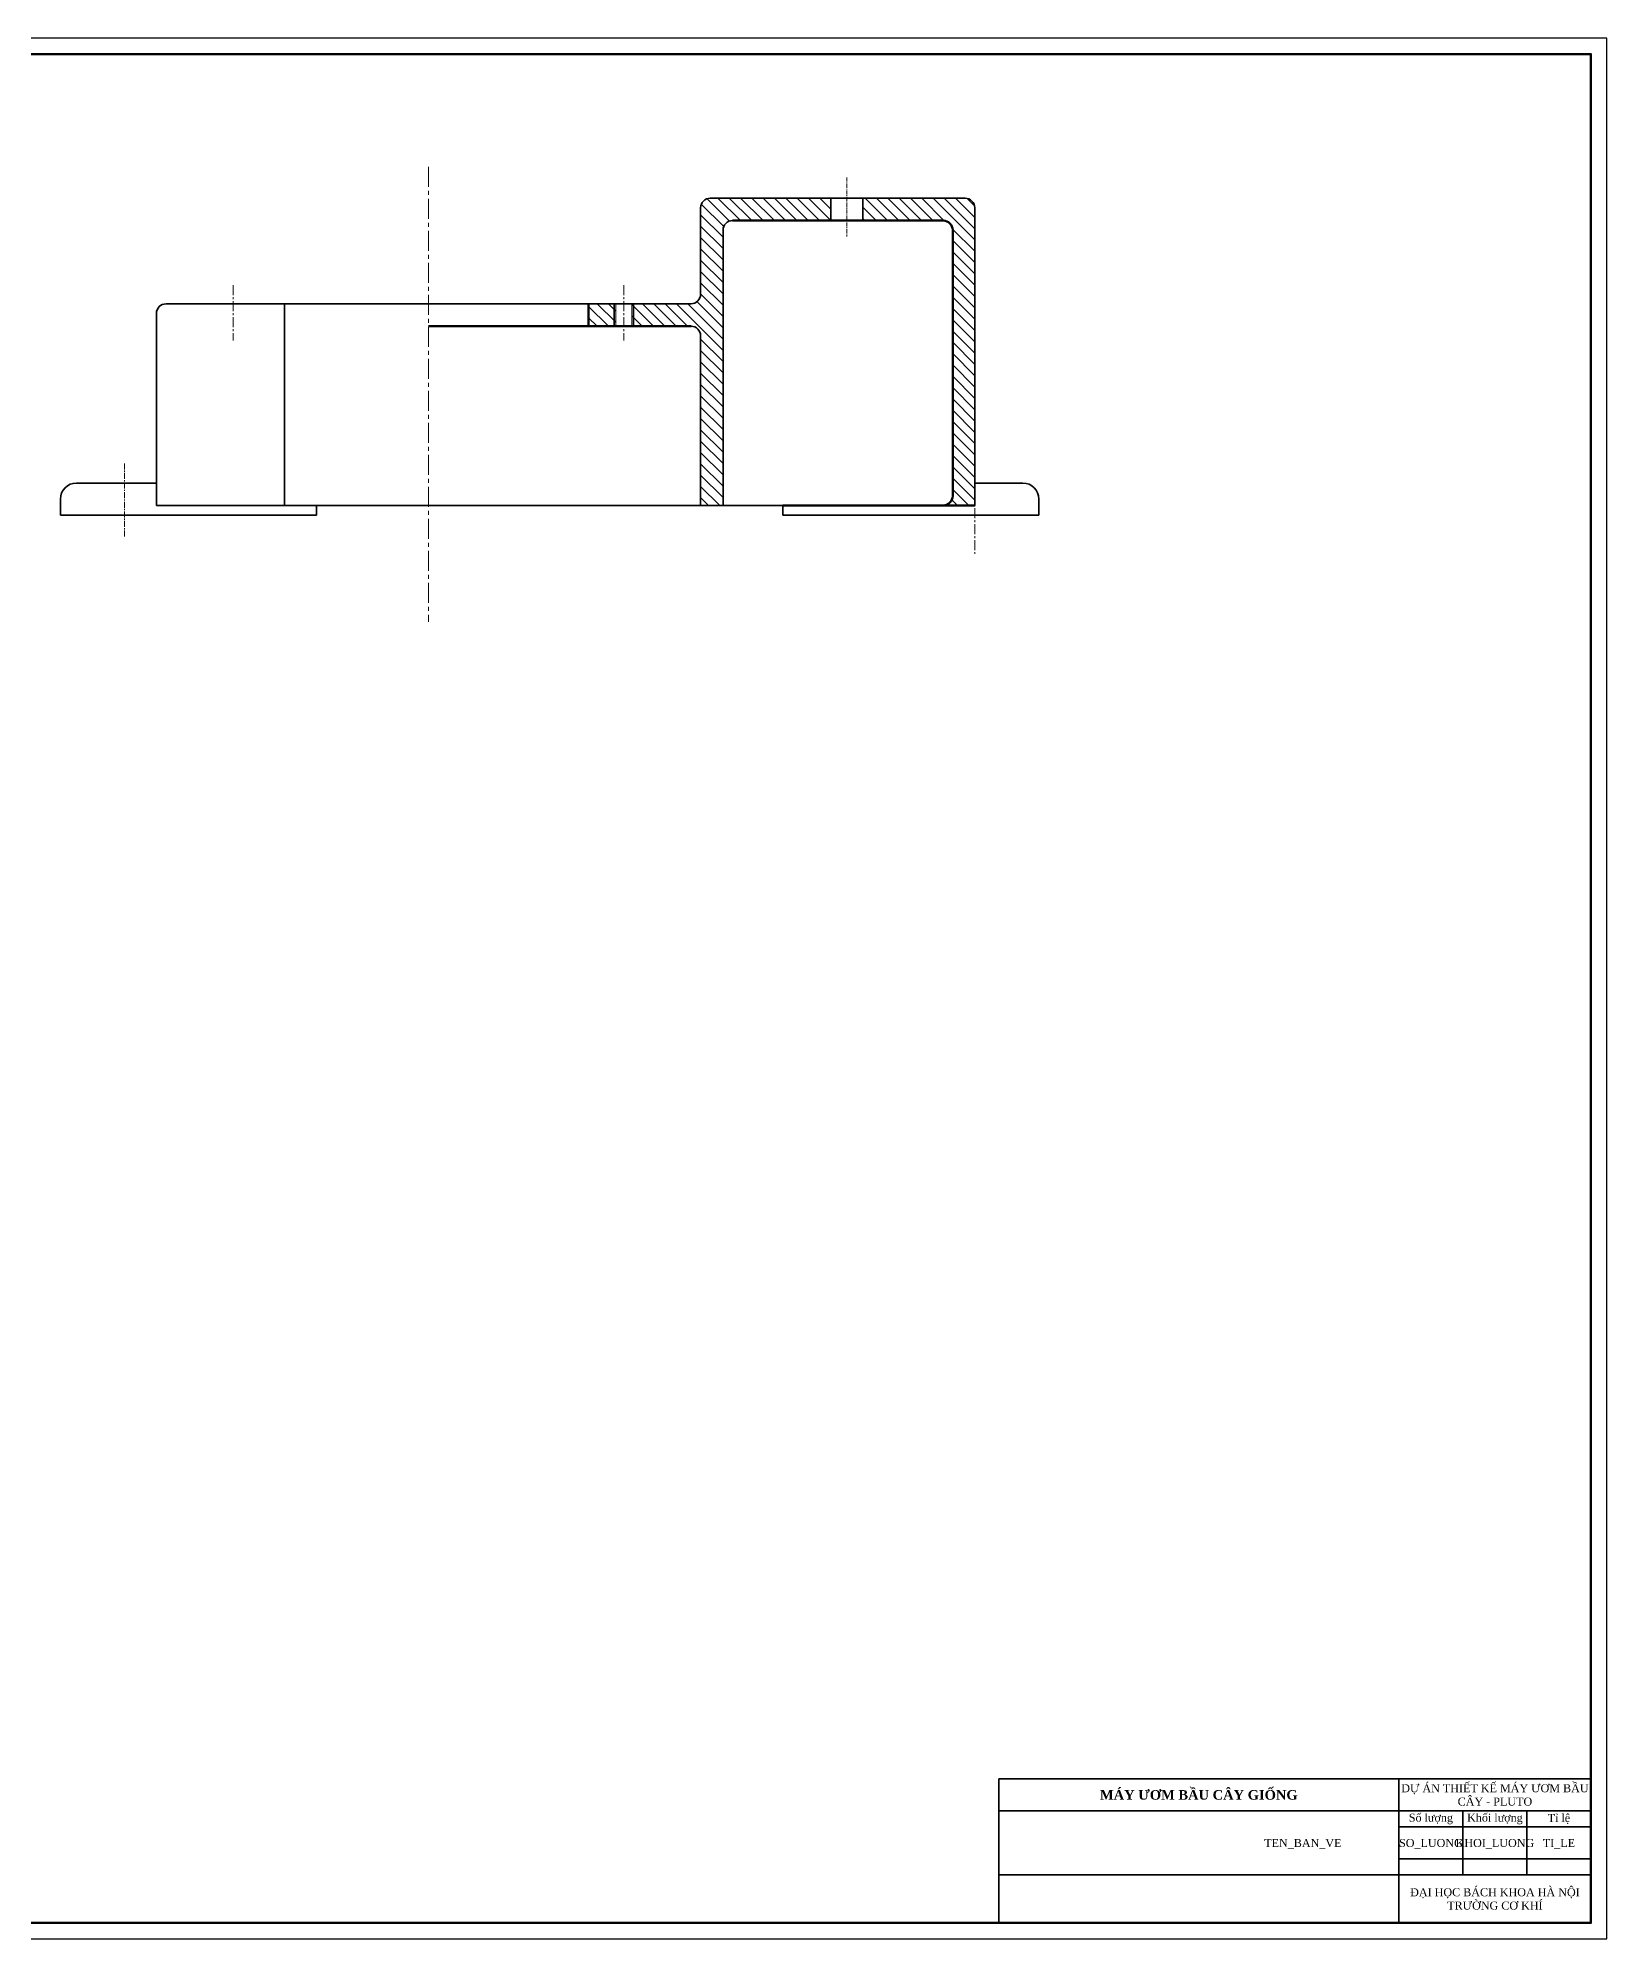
# Model space of a CAD drawing. Header units: millimetres. Extents: x -2719 to 4970, y -1200 to 2761.
# Drawn here: x 3210 to 3700, y 1474 to 2068 of the extents above; entities that cross this region are included whole.
import ezdxf
from ezdxf.enums import TextEntityAlignment as Align

# ---------------------------------------------------------------- set-up
doc = ezdxf.new("R2010")
doc.units = ezdxf.units.MM
doc.header["$LTSCALE"] = 5
doc.header["$MEASUREMENT"] = 0
doc.linetypes.add('CENTER', pattern=[2, 1.25, -0.25, 0.25, -0.25])
for name, color, linetype, lineweight in [('duong tam', 3, 'CENTER', 15), ('gach vat lieu', 3, 'Continuous', 15), ('LIEN DAM', 7, 'Continuous', 50), ('LIENDAM', 3, 'Continuous', 50), ('net dam', 7, 'Continuous', 35), ('net manh', 7, 'Continuous', 15)]:
    doc.layers.add(name, color=color, linetype=linetype, lineweight=lineweight)
doc.styles.get("Standard").update_dxf_attribs({"font": 'times.ttf', "height": 2.5})

msp = doc.modelspace()

# ---------------------------------------------------------------- hatches: boundary and pattern name
at = {"layer": 'gach vat lieu'}
h = msp.add_hatch(dxfattribs=at)
h.set_pattern_fill('ANSI31', color=256, scale=20, angle=90)
h.set_pattern_definition([(135, (210.4308, 838.161), (-1.767767, -1.767767), [])])
h.paths.add_polyline_path([(3423.696, 2007.609, -0.4142597), (3426.696, 2010.609), (3457.351, 2010.605), (3457.351, 2017.61), (3419.695, 2017.609, 0.4142177), (3416.695, 2014.609), (3416.696, 1987.61, -0.4142191), (3413.696, 1984.61), (3395.695, 1984.61), (3395.695, 1977.61), (3413.696, 1977.61, -0.414208), (3416.696, 1974.61), (3416.697, 1921.61), (3423.697, 1921.61)])
h.paths.add_polyline_path([(3499.351, 2017.61), (3467.351, 2017.61), (3467.351, 2010.604), (3492.442, 2010.6, -0.414172), (3495.441, 2007.6), (3495.441, 1924.61, -0.4142136), (3492.441, 1921.61), (3502.351, 1921.61), (3502.351, 1930.711), (3502.351, 2014.61, 0.4142145)])
h.paths.add_polyline_path([(3389.695, 1984.61), (3381.696, 1984.61), (3381.696, 1977.61), (3389.695, 1977.61)])
h.paths.add_polyline_path([(3390.195, 1984.61), (3389.695, 1984.61), (3389.695, 1977.61), (3390.195, 1977.61)])
h.paths.add_polyline_path([(3395.695, 1984.61), (3395.195, 1984.61), (3395.195, 1977.61), (3395.695, 1977.61)])

# ---------------------------------------------------------------- linework, layer by layer
at = {"layer": 'Defpoints'}
msp.add_lwpolyline([(2858.83, 1473.661), (3699.83, 1473.661), (3699.83, 2067.661), (2858.83, 2067.661)], close=True, dxfattribs=at)
at = {"layer": 'duong tam'}
msp.add_line((3331.695, 2027.462), (3331.695, 1885.238), dxfattribs=at)
at = {"layer": 'duong tam', "ltscale": 0.2}
msp.add_line((3462.351, 2024.057), (3462.351, 2005.61), dxfattribs=at)
at = {"layer": 'duong tam', "ltscale": 0.5}
for p, q in [((3270.695, 1990.389), (3270.695, 1973.11)), ((3392.695, 1990.389), (3392.695, 1973.11)), ((3502.351, 1930.711), (3502.351, 1906.508))]:
    msp.add_line(p, q, dxfattribs=at)
at = {"layer": 'duong tam', "ltscale": 0.3}
msp.add_line((3236.695, 1934.749), (3236.695, 1911.808), dxfattribs=at)
at = {"layer": 'LIEN DAM'}
for p, q in [((3492.442, 2010.6), (3426.696, 2010.609)), ((3495.441, 2007.6), (3495.441, 1924.61)), ((3381.696, 1977.61), (3381.696, 1984.61)), ((3381.696, 1977.61), (3331.695, 1977.61)), ((3413.696, 1977.61), (3381.696, 1977.61)), ((3442.351, 1921.61), (3502.351, 1921.61))]:
    msp.add_line(p, q, dxfattribs=at)
for centre, start, end in [((3492.441, 2007.6), 0, 89.991867), ((3492.441, 1924.61), 270, 0)]:
    msp.add_arc(centre, 3, start, end, dxfattribs=at)
at = {"layer": 'LIENDAM'}
msp.add_lwpolyline([(2863.83, 1478.661), (3694.83, 1478.661), (3694.83, 2062.661), (2863.83, 2062.661)], close=True, dxfattribs=at)
at = {"layer": 'net dam'}
for p, q in [((3416.696, 1987.61), (3416.695, 2014.609)), ((3419.695, 2017.609), (3457.351, 2017.61)), ((3457.351, 2017.61), (3467.351, 2017.61)), ((3457.351, 2017.61), (3457.351, 2010.61)), ((3467.351, 2017.61), (3499.351, 2017.61)), ((3467.351, 2017.61), (3467.351, 2010.61)), ((3502.351, 1921.61), (3502.351, 2014.61)), ((3423.697, 1921.61), (3423.696, 2007.609)), ((3331.695, 1984.61), (3249.695, 1984.61)), ((3286.695, 1984.61), (3286.695, 1921.61)), ((3331.695, 1984.61), (3413.696, 1984.61)), ((3389.695, 1984.61), (3389.695, 1977.61)), ((3395.695, 1984.61), (3395.695, 1977.61)), ((3246.695, 1981.61), (3246.695, 1921.61)), ((3416.697, 1921.61), (3416.696, 1974.61)), ((3221.695, 1928.61), (3246.695, 1928.61)), ((3502.441, 1928.61), (3517.351, 1928.61)), ((3216.695, 1918.61), (3216.695, 1923.61)), ((3216.695, 1918.61), (3216.695, 1921.61)), ((3246.695, 1921.61), (3331.695, 1921.61)), ((3296.695, 1921.61), (3296.695, 1918.61)), ((3442.351, 1921.61), (3331.695, 1921.61)), ((3442.351, 1921.61), (3442.351, 1918.61)), ((3522.351, 1918.61), (3522.351, 1923.61)), ((3296.695, 1918.61), (3216.695, 1918.61)), ((3442.351, 1918.61), (3522.328, 1918.61)), ((3509.83, 1523.661), (3694.83, 1523.661)), ((3509.83, 1523.661), (3509.83, 1478.661)), ((3634.83, 1478.661), (3634.83, 1523.661)), ((3694.83, 1523.661), (3694.83, 1478.661)), ((3509.83, 1513.661), (3694.83, 1513.661)), ((3654.83, 1513.661), (3654.83, 1493.661)), ((3674.83, 1513.661), (3674.83, 1493.661)), ((3634.83, 1508.661), (3694.83, 1508.661)), ((3634.83, 1498.661), (3694.83, 1498.661)), ((3509.83, 1493.661), (3694.83, 1493.661)), ((3694.83, 1478.661), (3509.83, 1478.661))]:
    msp.add_line(p, q, dxfattribs=at)
for centre, radius, start, end in [((3419.695, 2014.609), 3, 90.000279, 180.001083), ((3499.351, 2014.61), 3, 0, 90.000179), ((3426.696, 2007.609), 3, 89.991867, 180.000887), ((3249.695, 1981.61), 3, 90, 180), ((3413.696, 1987.61), 3, 270, 0.001083), ((3413.696, 1974.61), 3, 0.001083, 90), ((3221.695, 1923.61), 5, 90, 180), ((3517.351, 1923.61), 5, 0, 90)]:
    msp.add_arc(centre, radius, start, end, dxfattribs=at)
at = {"layer": 'net manh'}
for p, q in [((3390.195, 1984.61), (3390.195, 1977.61)), ((3395.195, 1984.61), (3395.195, 1977.61))]:
    msp.add_line(p, q, dxfattribs=at)

# ---------------------------------------------------------------- texts
at = {"layer": 'net dam', "attachment_point": 5}
for s, width, insert, char_height in [('{\\fTimes New Roman|b1|i0|c0|p18;MÁY ƯƠM BẦU CÂY GIỐNG}', 125, (3572.33, 1518.661), 3), ('DỰ ÁN THIẾT KẾ MÁY ƯƠM BẦU CÂY - PLUTO', 60, (3664.83, 1518.661), 2.5), ('Số lượng', 20, (3644.83, 1511.161), 2.5), ('Khối lượng', 20, (3664.83, 1511.161), 2.5), ('Tỉ lệ', 20, (3684.83, 1511.161), 2.5), ('ĐẠI HỌC BÁCH KHOA HÀ NỘI \\PTRƯỜNG CƠ KHÍ', 60, (3664.83, 1486.161), 2.5)]:
    msp.add_mtext_dynamic_manual_height_columns(s, width=width, gutter_width=12.5, heights=[0], dxfattribs=dict(at, insert=insert, char_height=char_height))
at = {"layer": 'net dam'}
for tag, p in [('TEN_BAN_VE', (3604.83, 1503.661)), ('SO_LUONG', (3644.83, 1503.661)), ('KHOI_LUONG', (3664.83, 1503.661)), ('TI_LE', (3684.83, 1503.661))]:
    msp.add_attdef(tag, text='', height=2.5, dxfattribs=at).set_placement(p, align=Align.MIDDLE_CENTER)

doc.saveas('drawing.dxf')
